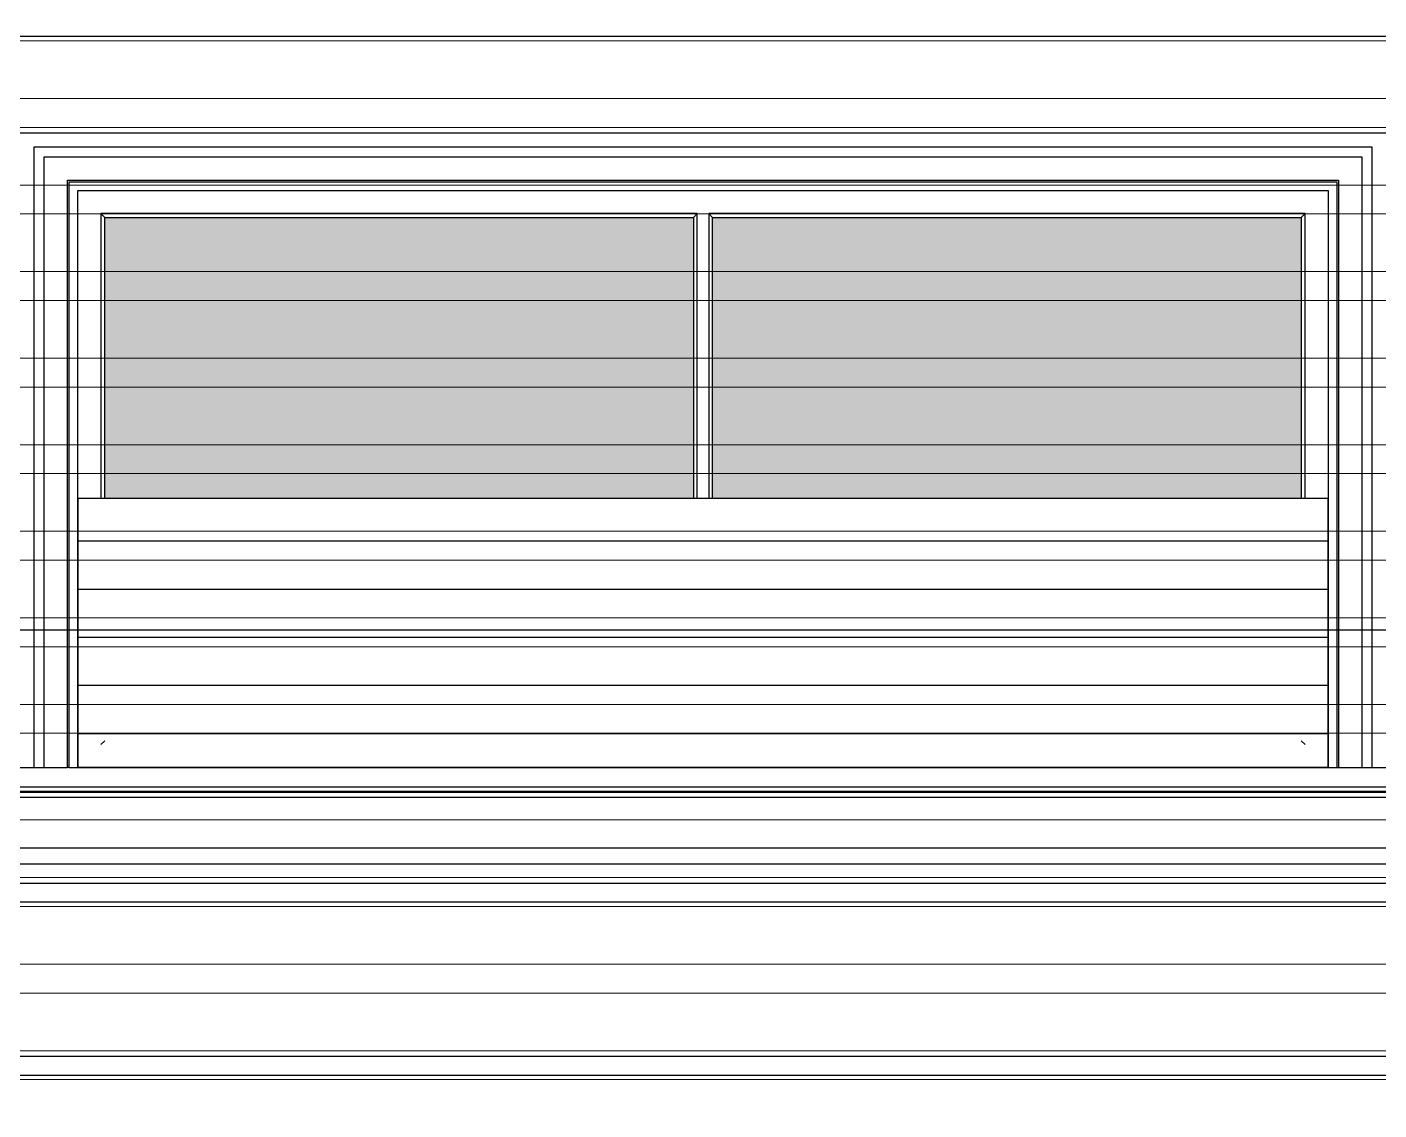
# Model space of a CAD drawing. Header units: inches. Extents: x 37.8 to 126.9, y 5.9 to 51.9.
# Drawn here: x 105.856 to 109.37, y 27.553 to 30.367 of the extents above; entities that cross this region are included whole.
import ezdxf

# ---------------------------------------------------------------- set-up
doc = ezdxf.new("R2010")
doc.units = ezdxf.units.IN
doc.header["$MEASUREMENT"] = 0
doc.layers.add('hatch', color=45, linetype='Continuous', lineweight=9)
doc.layers.add('LAYER1', color=8, linetype='Continuous', lineweight=9)
doc.layers.add('TEXT.', color=7, linetype='Continuous')

msp = doc.modelspace()

# ---------------------------------------------------------------- hatches: boundary and pattern name
at = {"true_color": 0x9898cc}
h = msp.add_hatch(dxfattribs=at)
h.set_pattern_fill('ANSI31', color=253, angle=135)
h.set_pattern_definition([(180, (290.93332, 353.28142), (-1e-17, -0.125), [])])
h.paths.add_polyline_path([(109.23803, 29.14228), (105.98803, 29.14228), (105.98803, 28.44228), (109.23803, 28.44228)])
at = {"layer": 'hatch'}
h = msp.add_hatch(color=256, dxfattribs=at)
h.dxf.hatch_style = 1
h.set_gradient(color1=(149, 180, 223), color2=(188, 208, 235), one_color=1, tint=0.83, name='INVCURVED')
h.paths.add_polyline_path([(106.05803, 29.14228), (107.58803, 29.14228), (107.58803, 29.87228), (106.05803, 29.87228)])
h = msp.add_hatch(color=256, dxfattribs=at)
h.dxf.hatch_style = 1
h.set_gradient(color1=(149, 180, 223), color2=(188, 208, 235), one_color=1, tint=0.83, name='INVCURVED')
h.paths.add_polyline_path([(107.63803, 29.14228), (109.16803, 29.14228), (109.16803, 29.87228), (107.63803, 29.87228)])
at = {"layer": 'LAYER1', "true_color": 0xc2b093}
h = msp.add_hatch(dxfattribs=at)
h.set_pattern_fill('ANSI32', color=253, scale=0.6, angle=135)
h.set_pattern_definition([(180, (290.93332, 359.28142), (-1e-17, -0.225), []), (180, (290.85832, 359.35642), (-1e-17, -0.225), [])])
h.paths.add_polyline_path([(106.05653, 37.34228), (106.05653, 37.54228), (106.05653, 37.59228), (106.05653, 37.99228), (106.05653, 38.04228), (106.05653, 38.44228), (106.05653, 38.49228), (106.05653, 38.84228), (107.05653, 38.84228), (107.05653, 38.49228), (107.05653, 38.44228), (107.05653, 38.04228), (107.05653, 37.99228), (107.05653, 37.59228), (107.05653, 37.54228), (107.05653, 37.34228)], flags=16)
h.paths.add_polyline_path([(107.99803, 37.34228), (107.99803, 37.54228), (107.99803, 37.59228), (107.99803, 37.99228), (107.99803, 38.04228), (107.99803, 38.44228), (107.99803, 38.49228), (107.99803, 38.84228), (108.99803, 38.84228), (108.99803, 38.49228), (108.99803, 38.44228), (108.99803, 38.04228), (108.99803, 37.99228), (108.99803, 37.59228), (108.99803, 37.54228), (108.99803, 37.34228)], flags=16)
h.paths.add_polyline_path([(116.59064, 26.14228), (116.59064, 26.94228), (117.19803, 26.94228), (117.19803, 26.14228)])
h.paths.add_polyline_path([(117.39803, 37.34228), (109.19803, 37.34228), (109.19803, 40.69228), (109.19803, 40.99228), (104.09803, 40.99228), (104.09803, 37.34228), (102.15807, 37.34228), (102.15807, 20.54228), (107.51799, 20.54228), (107.51799, 22.74228), (108.71799, 22.74228), (108.71799, 20.54228), (108.91799, 20.54228), (108.91799, 22.74228), (112.11799, 22.74228), (112.11799, 20.54228), (117.39803, 20.54228)])

# ---------------------------------------------------------------- linework, layer by layer
for p, q in [((109.80803, 30.34228), (102.15803, 30.34228)), ((105.83803, 30.09228), (109.38803, 30.09228)), ((105.87453, 30.05578), (109.35153, 30.05578)), ((105.87453, 29.79228), (105.87453, 30.05578)), ((109.35153, 30.05578), (109.35153, 29.79228)), ((105.90053, 30.02978), (109.32553, 30.02978)), ((105.90053, 29.79228), (105.90053, 30.02978)), ((109.32553, 30.02978), (109.32553, 29.79228)), ((105.96122, 29.96909), (109.26484, 29.96909)), ((105.96122, 29.79228), (105.96122, 29.96909)), ((105.96553, 29.96478), (109.26053, 29.96478)), ((105.96553, 29.79228), (105.96553, 29.96478)), ((105.98803, 28.44228), (105.98803, 29.94228)), ((105.98803, 29.94228), (109.23803, 29.94228)), ((109.23803, 29.94228), (109.23803, 29.79228)), ((109.26053, 29.96478), (109.26053, 29.79228)), ((109.26484, 29.96909), (109.26484, 29.79228)), ((106.04803, 29.88228), (106.04803, 29.14228)), ((107.59803, 29.88228), (106.04803, 29.88228)), ((106.05803, 29.87228), (106.04803, 29.88228)), ((106.05803, 29.14228), (106.05803, 29.87228)), ((106.05803, 29.87228), (107.58803, 29.87228)), ((107.58803, 29.87228), (107.59803, 29.88228)), ((107.58803, 29.87228), (107.58803, 29.14228)), ((107.59803, 29.14228), (107.59803, 29.88228)), ((109.17803, 29.88228), (107.62803, 29.88228)), ((107.62803, 29.88228), (107.62803, 29.14228)), ((107.63803, 29.87228), (107.62803, 29.88228)), ((107.63803, 29.14228), (107.63803, 29.87228)), ((107.63803, 29.87228), (109.16803, 29.87228)), ((109.16803, 29.87228), (109.17803, 29.88228)), ((109.16803, 29.87228), (109.16803, 29.14228)), ((109.17803, 29.14228), (109.17803, 29.88228)), ((105.87453, 29.74228), (105.87453, 29.79228)), ((105.90053, 29.74228), (105.90053, 29.79228)), ((105.96122, 29.74228), (105.96122, 29.79228)), ((105.96553, 29.74228), (105.96553, 29.79228)), ((109.23803, 29.79228), (109.23803, 29.74228)), ((109.26053, 29.79228), (109.26053, 29.74228)), ((109.26484, 29.79228), (109.26484, 29.74228)), ((109.32553, 29.79228), (109.32553, 29.74228)), ((109.35153, 29.79228), (109.35153, 29.74228)), ((105.87453, 29.34228), (105.87453, 29.74228)), ((105.90053, 29.34228), (105.90053, 29.74228)), ((105.96122, 29.34228), (105.96122, 29.74228)), ((105.96553, 29.34228), (105.96553, 29.74228)), ((109.23803, 29.74228), (109.23803, 29.34228)), ((109.26053, 29.74228), (109.26053, 29.34228)), ((109.26484, 29.74228), (109.26484, 29.34228)), ((109.32553, 29.74228), (109.32553, 29.34228)), ((109.35153, 29.74228), (109.35153, 29.34228)), ((105.87453, 29.29228), (105.87453, 29.34228)), ((105.90053, 29.29228), (105.90053, 29.34228)), ((105.96122, 29.29228), (105.96122, 29.34228)), ((105.96553, 29.29228), (105.96553, 29.34228)), ((109.23803, 29.34228), (109.23803, 29.29228)), ((109.26053, 29.34228), (109.26053, 29.29228)), ((109.26484, 29.34228), (109.26484, 29.29228)), ((109.32553, 29.34228), (109.32553, 29.29228)), ((109.35153, 29.34228), (109.35153, 29.29228)), ((105.87453, 28.89228), (105.87453, 29.29228)), ((105.90053, 28.89228), (105.90053, 29.29228)), ((105.96122, 28.89228), (105.96122, 29.29228)), ((105.96553, 28.89228), (105.96553, 29.29228)), ((109.23803, 29.29228), (109.23803, 28.89228)), ((109.26053, 29.29228), (109.26053, 28.89228)), ((109.26484, 29.29228), (109.26484, 28.89228)), ((109.32553, 29.29228), (109.32553, 28.89228)), ((109.35153, 29.29228), (109.35153, 28.89228)), ((105.87453, 28.84228), (105.87453, 28.89228)), ((105.90053, 28.84228), (105.90053, 28.89228)), ((105.96122, 28.84228), (105.96122, 28.89228)), ((105.96553, 28.84228), (105.96553, 28.89228)), ((109.23803, 28.89228), (109.23803, 28.84228)), ((109.26053, 28.89228), (109.26053, 28.84228)), ((109.26484, 28.89228), (109.26484, 28.84228)), ((109.32553, 28.89228), (109.32553, 28.84228)), ((109.35153, 28.89228), (109.35153, 28.84228)), ((105.87453, 28.44228), (105.87453, 28.84228)), ((105.90053, 28.44228), (105.90053, 28.84228)), ((105.96122, 28.44228), (105.96122, 28.84228)), ((105.96553, 28.44228), (105.96553, 28.84228)), ((109.23803, 28.84228), (109.23803, 28.44228)), ((109.26053, 28.84228), (109.26053, 28.44228)), ((109.26484, 28.84228), (109.26484, 28.44228)), ((109.32553, 28.84228), (109.32553, 28.44228)), ((109.35153, 28.84228), (109.35153, 28.44228)), ((106.05803, 28.51228), (106.04803, 28.50228)), ((109.17803, 28.50228), (109.16803, 28.51228)), ((105.83803, 28.44228), (105.87453, 28.44228)), ((105.87453, 28.44228), (105.90053, 28.44228)), ((105.90053, 28.44228), (105.96122, 28.44228)), ((105.96553, 28.44228), (105.96122, 28.44228)), ((105.96553, 28.44228), (105.98803, 28.44228)), ((109.23803, 28.44228), (105.98803, 28.44228)), ((109.23803, 28.44228), (109.26053, 28.44228)), ((109.26053, 28.44228), (109.26484, 28.44228)), ((109.26484, 28.44228), (109.32553, 28.44228)), ((109.32553, 28.44228), (109.35153, 28.44228)), ((109.35153, 28.44228), (109.38803, 28.44228)), ((105.79803, 28.39228), (109.42803, 28.39228)), ((105.77001, 28.37894), (109.45604, 28.37894)), ((105.79803, 28.36561), (109.42803, 28.36561)), ((105.79803, 28.36527), (109.42803, 28.36527)), ((105.79803, 28.23394), (109.42803, 28.23394)), ((105.79803, 28.19228), (109.42803, 28.19228)), ((102.15803, 28.14228), (109.80803, 28.14228)), ((109.80803, 28.09228), (102.15803, 28.09228)), ((102.15803, 27.69228), (109.80803, 27.69228)), ((109.80803, 27.64228), (102.15803, 27.64228))]:
    msp.add_line(p, q)
msp.add_lwpolyline([(109.23803, 29.14228), (105.98803, 29.14228), (105.98803, 28.44228), (109.23803, 28.44228)], close=True)
at = {"layer": 'TEXT.', "color": 8}
msp.add_line((116.3079, 28.79996), (101.05052, 28.79996), dxfattribs=at)

doc.saveas('drawing.dxf')
